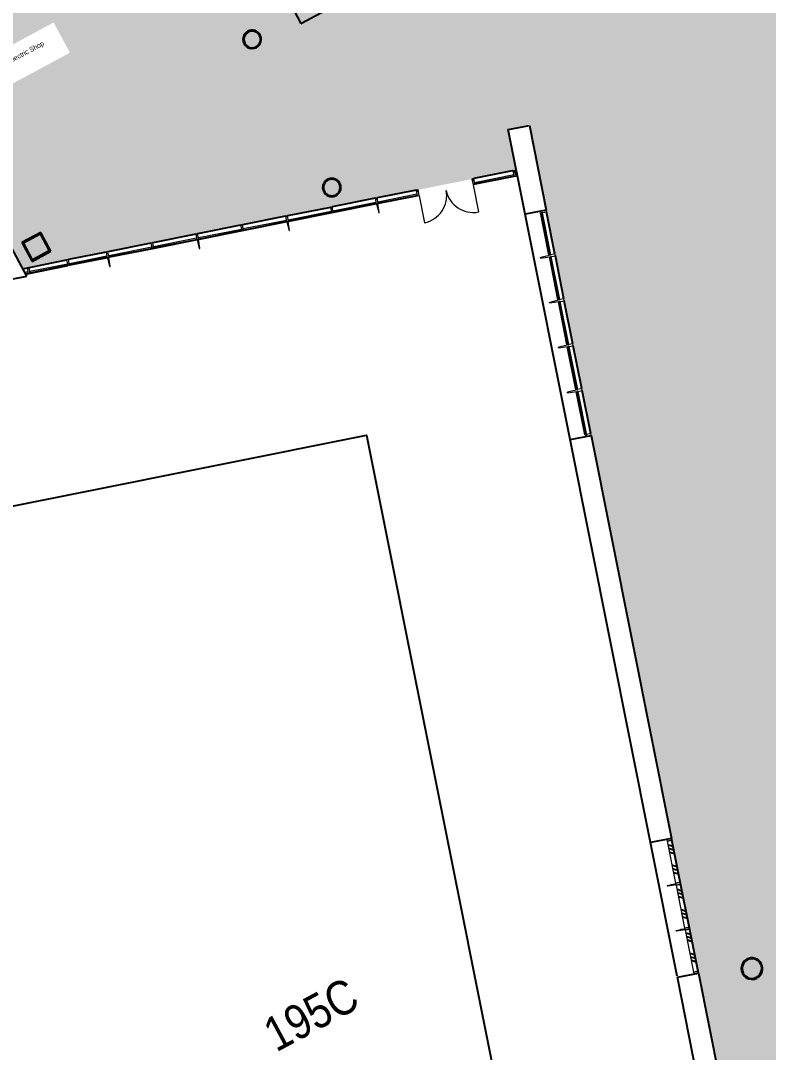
# Model space of a CAD drawing. Header units: inches. Extents: x 69213682 to 69221478, y 27658977 to 27667505.
# Drawn here: x 69217372 to 69218353, y 27663053 to 27664406 of the extents above; entities that cross this region are included whole.
import ezdxf
from ezdxf.enums import TextEntityAlignment as Align

# ---------------------------------------------------------------- set-up
doc = ezdxf.new("R2010")
doc.units = ezdxf.units.IN
doc.header["$LTSCALE"] = 100
doc.header["$MEASUREMENT"] = 0
for name, color, linetype in [('A-DOOR', 2, 'CONTINUOUS'), ('A-FLOR', 3, 'CONTINUOUS'), ('A-GLAZ', 1, 'CONTINUOUS'), ('A-IDEN-VNUM', 4, 'CONTINUOUS'), ('A-SITE', 3, 'CONTINUOUS'), ('A-WALL', 5, 'CONTINUOUS'), ('Rooms-Category-Color', 7, 'CONTINUOUS'), ('Rooms-College-Color', 7, 'CONTINUOUS'), ('Rooms-Department-Color', 7, 'CONTINUOUS'), ('Rooms-Division-Color', 7, 'CONTINUOUS'), ('Rooms-Information', 7, 'CONTINUOUS')]:
    doc.layers.add(name, color=color, linetype=linetype)
doc.styles.add('CP_ROOMVNUMBER', font='arial.ttf', dxfattribs={"width": 0.85, "height": 0.075})

# ---------------------------------------------------------------- blocks, each defined once
blk = doc.blocks.new('System Panel - SLO Glazed-672-BACKGROUND Level 1 Parent View')
at = {"layer": 'A-GLAZ', "lineweight": 15}
for p, q in [((29.375, 0.5), (-29.375, 0.5)), ((-29.375, 0.5), (-29.375, -0.5)), ((29.375, -0.5), (29.375, 0.5)), ((-29.375, -0.5), (29.375, -0.5))]:
    blk.add_line(p, q, dxfattribs=at)
blk = doc.blocks.new('System Panel - SLO Glazed-669-BACKGROUND Level 1 Parent View')
at = {"layer": 'A-GLAZ', "lineweight": 15}
for p, q in [((28.75, 0.5), (-28.75, 0.5)), ((-28.75, 0.5), (-28.75, -0.5)), ((28.75, -0.5), (28.75, 0.5)), ((-28.75, -0.5), (28.75, -0.5))]:
    blk.add_line(p, q, dxfattribs=at)
blk = doc.blocks.new('System Panel - SLO Glazed-667-BACKGROUND Level 1 Parent View')
at = {"layer": 'A-GLAZ', "lineweight": 15}
for p, q in [((28.75, 0.5), (-28.75, 0.5)), ((-28.75, 0.5), (-28.75, -0.5)), ((28.75, -0.5), (28.75, 0.5)), ((-28.75, -0.5), (28.75, -0.5))]:
    blk.add_line(p, q, dxfattribs=at)
blk = doc.blocks.new('System Panel - SLO Glazed-666-BACKGROUND Level 1 Parent View')
at = {"layer": 'A-GLAZ', "lineweight": 15}
for p, q in [((28.75, 0.5), (-28.75, 0.5)), ((-28.75, 0.5), (-28.75, -0.5)), ((28.75, -0.5), (28.75, 0.5)), ((-28.75, -0.5), (28.75, -0.5))]:
    blk.add_line(p, q, dxfattribs=at)
blk = doc.blocks.new('System Panel - SLO Glazed-662-BACKGROUND Level 1 Parent View')
at = {"layer": 'A-GLAZ', "lineweight": 15}
for p, q in [((28.125, 0.5), (-28.125, 0.5)), ((-28.125, 0.5), (-28.125, -0.5)), ((28.125, -0.5), (28.125, 0.5)), ((-28.125, -0.5), (28.125, -0.5))]:
    blk.add_line(p, q, dxfattribs=at)
blk = doc.blocks.new('SLO Glazed with Horiz _ Vert Sunshade - Sunshade-432-BACKGROUND Level 1 Parent View')
at = {"layer": 'A-GLAZ', "lineweight": 15}
for p, q in [((25.1, 0.5), (-25.1, 0.5)), ((-25.1, 0.5), (-25.1, -0.5)), ((25.1, -0.5), (25.1, 0.5)), ((-25.1, -0.5), (25.1, -0.5)), ((-25.1, -0.5), (25.1, -0.5)), ((27.2, -1.5), (25.5, -1.5)), ((25.5, -1.5), (26, -13.2)), ((26.7, -13.2), (27.2, -1.5))]:
    blk.add_line(p, q, dxfattribs=at)
blk.add_arc((26.4, -13.1), 0.375, 184.9256, 355.0744, dxfattribs=at)
blk = doc.blocks.new('SLO Glazed with Horiz Sunshade - Sunshade-431-BACKGROUND Level 1 Parent View')
at = {"layer": 'A-GLAZ', "lineweight": 15}
for p, q in [((28.75, 0.5), (-28.75, 0.5)), ((-28.75, 0.5), (-28.75, -0.5)), ((28.75, -0.5), (28.75, 0.5)), ((-28.75, -0.5), (28.75, -0.5)), ((-28.75, -0.5), (28.75, -0.5))]:
    blk.add_line(p, q, dxfattribs=at)
blk = doc.blocks.new('SLO Glazed with Horiz _ Vert Sunshade - Sunshade-430-BACKGROUND Level 1 Parent View')
at = {"layer": 'A-GLAZ', "lineweight": 15}
for p, q in [((28.8, 0.5), (-28.8, 0.5)), ((-28.8, 0.5), (-28.8, -0.5)), ((28.8, -0.5), (28.8, 0.5)), ((-28.8, -0.5), (28.8, -0.5)), ((-28.8, -0.5), (28.8, -0.5)), ((30.9, -1.5), (29.1, -1.5)), ((29.1, -1.5), (29.6, -13.2)), ((30.4, -13.2), (30.9, -1.5))]:
    blk.add_line(p, q, dxfattribs=at)
blk.add_arc((30, -13.1), 0.375, 184.9256, 355.0744, dxfattribs=at)
blk = doc.blocks.new('SLO Glazed with Horiz Sunshade - Sunshade-429-BACKGROUND Level 1 Parent View')
at = {"layer": 'A-GLAZ', "lineweight": 15}
for p, q in [((28.75, 0.5), (-28.75, 0.5)), ((-28.75, 0.5), (-28.75, -0.5)), ((28.75, -0.5), (28.75, 0.5)), ((-28.75, -0.5), (28.75, -0.5)), ((-28.75, -0.5), (28.75, -0.5))]:
    blk.add_line(p, q, dxfattribs=at)
blk = doc.blocks.new('SLO Glazed with Horiz _ Vert Sunshade - Sunshade-428-BACKGROUND Level 1 Parent View')
at = {"layer": 'A-GLAZ', "lineweight": 15}
for p, q in [((28.8, 0.5), (-28.8, 0.5)), ((-28.8, 0.5), (-28.8, -0.5)), ((28.8, -0.5), (28.8, 0.5)), ((-28.8, -0.5), (28.8, -0.5)), ((-28.8, -0.5), (28.8, -0.5)), ((30.9, -1.5), (29.1, -1.5)), ((29.1, -1.5), (29.6, -13.2)), ((30.4, -13.2), (30.9, -1.5))]:
    blk.add_line(p, q, dxfattribs=at)
blk.add_arc((30, -13.1), 0.375, 184.9256, 355.0744, dxfattribs=at)
blk = doc.blocks.new('SLO Glazed with Horiz Sunshade - Sunshade-427-BACKGROUND Level 1 Parent View')
at = {"layer": 'A-GLAZ', "lineweight": 15}
for p, q in [((28.75, 0.5), (-28.75, 0.5)), ((-28.75, 0.5), (-28.75, -0.5)), ((28.75, -0.5), (28.75, 0.5)), ((-28.75, -0.5), (28.75, -0.5)), ((-28.75, -0.5), (28.75, -0.5))]:
    blk.add_line(p, q, dxfattribs=at)
blk = doc.blocks.new('SLO Glazed with Horiz _ Vert Sunshade - Sunshade-426-BACKGROUND Level 1 Parent View')
at = {"layer": 'A-GLAZ', "lineweight": 15}
for p, q in [((28.7, 0.5), (-28.8, 0.5)), ((-28.8, 0.5), (-28.8, -0.5)), ((28.7, -0.5), (28.7, 0.5)), ((-28.8, -0.5), (28.7, -0.5)), ((-28.8, -0.5), (28.7, -0.5)), ((30.9, -1.5), (29.1, -1.5)), ((29.1, -1.5), (29.6, -13.2)), ((30.4, -13.2), (30.9, -1.5))]:
    blk.add_line(p, q, dxfattribs=at)
blk.add_arc((30, -13.1), 0.375, 184.9256, 355.0744, dxfattribs=at)
blk = doc.blocks.new('SLO Glazed with Horiz Sunshade - Sunshade-425-BACKGROUND Level 1 Parent View')
at = {"layer": 'A-GLAZ', "lineweight": 15}
for p, q in [((26.125, 0.5), (-26.125, 0.5)), ((-26.125, 0.5), (-26.125, -0.5)), ((26.125, -0.5), (26.125, 0.5)), ((-26.125, -0.5), (26.125, -0.5)), ((-26.125, -0.5), (26.125, -0.5))]:
    blk.add_line(p, q, dxfattribs=at)
blk = doc.blocks.new('Curtain Wall Dbl Glass - Curtain Wall Dbl Glass 2-413-BACKGROUND Level 1 Parent View')
at = {"layer": 'A-DOOR', "lineweight": 20}
for p, q in [((-36, -2), (-36, -38)), ((36, -2), (36, -38))]:
    blk.add_line(p, q, dxfattribs=at)
at = {"layer": 'A-DOOR', "lineweight": 5}
for centre, start, end in [((-36, -2), 270, 0), ((36, -2), 180, 270)]:
    blk.add_arc(centre, 36, start, end, dxfattribs=at)
blk = doc.blocks.new('System Panel - SLO Glazed-410-BACKGROUND Level 1 Parent View')
at = {"layer": 'A-GLAZ', "lineweight": 15}
for p, q in [((26.25, 0.5), (-26.25, 0.5)), ((-26.25, 0.5), (-26.25, -0.5)), ((26.25, -0.5), (26.25, 0.5)), ((-26.25, -0.5), (26.25, -0.5))]:
    blk.add_line(p, q, dxfattribs=at)

msp = doc.modelspace()

# ---------------------------------------------------------------- hatches: boundary and pattern name
at = {"layer": 'A-GLAZ', "extrusion": (0, 0, -1)}
h = msp.add_hatch(dxfattribs=at)
h.set_pattern_fill('FP1_121', color=256, angle=-191.2896, style=0, pattern_type=2)
h.set_pattern_definition([(16.71, (-69218001.091, 27664217.43), (-6.9, 22.986), []), (16.71, (-69217998.248, 27664222.713), (16.086, 29.887), []), (16.71, (-69218003.935, 27664212.146), (16.086, 29.887), [])])
h.paths.add_polyline_path([(-69218019.2, 27664201.4), (-69218021.7, 27664201.9), (-69218020.2, 27664209.3), (-69218017.7, 27664208.8)], flags=0)
h = msp.add_hatch(dxfattribs=at)
h.set_pattern_fill('FP1_130', color=256, angle=-191.2896, style=0, pattern_type=2)
h.set_pattern_definition([(16.71, (-69217946.504, 27664206.532), (-6.9, 22.986), []), (16.71, (-69217943.66, 27664211.816), (16.086, 29.887), []), (16.71, (-69217949.348, 27664201.25), (16.086, 29.887), [])])
h.paths.add_polyline_path([(-69217965.3, 27664190.6), (-69217967.7, 27664191.1), (-69217966.2, 27664198.5), (-69217963.8, 27664198)], flags=0)
h = msp.add_hatch(dxfattribs=at)
h.set_pattern_fill('FP1_129', color=256, angle=-191.2896, style=0, pattern_type=2)
h.set_pattern_definition([(16.71, (-69217874.207, 27664192.1), (-6.9, 22.986), []), (16.71, (-69217871.364, 27664197.383), (16.086, 29.887), []), (16.71, (-69217877.05, 27664186.816), (16.086, 29.887), [])])
h.paths.add_polyline_path([(-69217892.2, 27664176.1), (-69217894.7, 27664176.5), (-69217893.2, 27664183.9), (-69217890.7, 27664183.4)], flags=0)
h = msp.add_hatch(dxfattribs=at)
h.set_pattern_fill('FP1_128', color=256, angle=-191.2896, style=0, pattern_type=2)
h.set_pattern_definition([(16.71, (-69217821.075, 27664181.493), (-6.9, 22.986), []), (16.71, (-69217818.232, 27664186.776), (16.086, 29.887), []), (16.71, (-69217823.92, 27664176.21), (16.086, 29.887), [])])
h.paths.add_polyline_path([(-69217838.5, 27664165.3), (-69217841, 27664165.8), (-69217839.5, 27664173.2), (-69217837, 27664172.7)], flags=0)
h = msp.add_hatch(dxfattribs=at)
h.set_pattern_fill('FP1_127', color=256, angle=-191.2896, style=0, pattern_type=2)
h.set_pattern_definition([(16.71, (-69217762.85, 27664169.87), (-6.9, 22.986), []), (16.71, (-69217760.006, 27664175.153), (16.086, 29.887), []), (16.71, (-69217765.694, 27664164.586), (16.086, 29.887), [])])
h.paths.add_polyline_path([(-69217779.7, 27664153.6), (-69217782.1, 27664154.1), (-69217780.7, 27664161.4), (-69217778.2, 27664160.9)], flags=0)
h = msp.add_hatch(dxfattribs=at)
h.set_pattern_fill('FP1_126', color=256, angle=-191.2896, style=0, pattern_type=2)
h.set_pattern_definition([(16.71, (-69217704.623, 27664158.245), (-6.9, 22.986), []), (16.71, (-69217701.78, 27664163.53), (16.086, 29.887), []), (16.71, (-69217707.467, 27664152.962), (16.086, 29.887), [])])
h.paths.add_polyline_path([(-69217720.8, 27664141.8), (-69217723.3, 27664142.3), (-69217721.8, 27664149.7), (-69217719.4, 27664149.2)], flags=0)
h = msp.add_hatch(dxfattribs=at)
h.set_pattern_fill('FP1_124', color=256, angle=-191.2896, style=0, pattern_type=2)
h.set_pattern_definition([(16.71, (-69217588.17, 27664134.998), (-6.9, 22.986), []), (16.71, (-69217585.328, 27664140.281), (16.086, 29.887), []), (16.71, (-69217591.015, 27664129.714), (16.086, 29.887), [])])
h.paths.add_polyline_path([(-69217603.2, 27664118.4), (-69217605.6, 27664118.8), (-69217604.1, 27664126.2), (-69217601.7, 27664125.7)], flags=0)
h = msp.add_hatch(dxfattribs=at)
h.set_pattern_fill('FP1_125', color=256, angle=-191.2896, style=0, pattern_type=2)
h.set_pattern_definition([(16.71, (-69217646.397, 27664146.621), (-6.9, 22.986), []), (16.71, (-69217643.554, 27664151.905), (16.086, 29.887), []), (16.71, (-69217649.241, 27664141.338), (16.086, 29.887), [])])
h.paths.add_polyline_path([(-69217662, 27664130.1), (-69217664.5, 27664130.6), (-69217663, 27664137.9), (-69217660.5, 27664137.5)], flags=0)
h = msp.add_hatch(dxfattribs=at)
h.set_pattern_fill('FP1_123', color=256, angle=-191.2896, style=0, pattern_type=2)
h.set_pattern_definition([(16.71, (-69217529.945, 27664123.374), (-6.9, 22.986), []), (16.71, (-69217527.101, 27664128.658), (16.086, 29.887), []), (16.71, (-69217532.79, 27664118.09), (16.086, 29.887), [])])
h.paths.add_polyline_path([(-69217544.3, 27664106.6), (-69217546.8, 27664107.1), (-69217545.3, 27664114.5), (-69217542.9, 27664114)], flags=0)
at = {"layer": 'A-GLAZ'}
h = msp.add_hatch(dxfattribs=at)
h.set_pattern_fill('FP1_214', color=256, angle=191.2896, style=0, pattern_type=2)
h.set_pattern_definition([(163.29, (69217419.356, 27664101.297), (-6.9, -22.986), []), (163.29, (69217416.512, 27664106.58), (-29.887, -16.086), []), (163.29, (69217422.2, 27664096.013), (-29.887, -16.086), [])])
h.paths.add_polyline_path([(69217433.8, 27664084.5), (69217436.2, 27664085), (69217434.8, 27664092.4), (69217432.3, 27664091.9)], flags=0)
h = msp.add_hatch(dxfattribs=at)
h.set_pattern_fill('FP1_214', color=256, angle=191.2896, style=0, pattern_type=2)
h.set_pattern_definition([(163.29, (69217367.667, 27664090.978), (-6.9, -22.986), []), (163.29, (69217364.824, 27664096.262), (-29.887, -16.086), []), (163.29, (69217370.512, 27664085.695), (-29.887, -16.086), [])])
h.paths.add_polyline_path([(69217382.1, 27664074.2), (69217384.6, 27664074.7), (69217383.1, 27664082.1), (69217380.6, 27664081.6)], flags=0)
h = msp.add_hatch(dxfattribs=at)
h.set_pattern_fill('FP1_69', color=256, angle=118.2896, style=0, pattern_type=2)
h.set_pattern_definition([(163.29, (69218210.53, 27663299.168), (-6.901, -22.986), []), (163.29, (69218207.687, 27663304.451), (-29.887, -16.086), []), (163.29, (69218213.374, 27663293.884), (-29.887, -16.086), [])])
h.paths.add_polyline_path([(69218237.2, 27663276.3), (69218226.2, 27663331.4), (69218220.5, 27663330.3), (69218231.5, 27663275.1)], flags=0)
at = {"layer": 'A-GLAZ', "extrusion": (0, 0, -1)}
h = msp.add_hatch(dxfattribs=at)
h.set_pattern_fill('FP1_73', color=256, angle=-281.2896, style=0, pattern_type=2)
h.set_pattern_definition([(16.71, (-69218210.772, 27663297.954), (-6.901, 22.986), []), (16.71, (-69218207.928, 27663303.238), (16.086, 29.887), []), (16.71, (-69218213.616, 27663292.672), (16.086, 29.887), [])])
edge = h.paths.add_edge_path(flags=0)
edge.add_line((-69218237.7, 27663273.8), (-69218237.2, 27663276.3))
edge.add_line((-69218237.2, 27663276.3), (-69218231.5, 27663275.1))
edge.add_line((-69218231.5, 27663275.1), (-69218231.6, 27663274.8))
edge.add_line((-69218231.6, 27663274.8), (-69218220.3, 27663272))
edge.add_arc((-69218220.4, 27663271.6), 0.375, -98.6173, 76.2492, ccw=False)
edge.add_line((-69218220.4, 27663271.3), (-69218232, 27663273))
edge.add_line((-69218232, 27663273), (-69218232, 27663272.7))
edge.add_line((-69218232, 27663272.7), (-69218237.7, 27663273.8))
at = {"layer": 'A-GLAZ'}
h = msp.add_hatch(dxfattribs=at)
h.set_pattern_fill('FP1_68', color=256, angle=118.2896, style=0, pattern_type=2)
h.set_pattern_definition([(163.29, (69218222.154, 27663240.941), (-6.901, -22.986), []), (163.29, (69218219.31, 27663246.225), (-29.887, -16.086), []), (163.29, (69218224.997, 27663235.658), (-29.887, -16.086), [])])
h.paths.add_polyline_path([(69218248.9, 27663217.4), (69218237.7, 27663273.8), (69218232, 27663272.7), (69218243.3, 27663216.3)], flags=0)
at = {"layer": 'A-GLAZ', "extrusion": (0, 0, -1)}
h = msp.add_hatch(dxfattribs=at)
h.set_pattern_fill('FP1_72', color=256, angle=-281.2896, style=0, pattern_type=2)
h.set_pattern_definition([(16.71, (-69218222.396, 27663239.728), (-6.901, 22.986), []), (16.71, (-69218219.552, 27663245.012), (16.086, 29.887), []), (16.71, (-69218225.24, 27663234.446), (16.086, 29.887), [])])
edge = h.paths.add_edge_path(flags=0)
edge.add_line((-69218249.4, 27663215), (-69218248.9, 27663217.4))
edge.add_line((-69218248.9, 27663217.4), (-69218243.3, 27663216.3))
edge.add_line((-69218243.3, 27663216.3), (-69218243.4, 27663215.9))
edge.add_line((-69218243.4, 27663215.9), (-69218232, 27663213.2))
edge.add_arc((-69218232.1, 27663212.8), 0.375, -98.6173, 76.2492, ccw=False)
edge.add_line((-69218232.2, 27663212.4), (-69218243.7, 27663214.2))
edge.add_line((-69218243.7, 27663214.2), (-69218243.8, 27663213.9))
edge.add_line((-69218243.8, 27663213.9), (-69218249.4, 27663215))
at = {"layer": 'A-GLAZ'}
h = msp.add_hatch(dxfattribs=at)
h.set_pattern_fill('FP1_67', color=256, angle=118.2896, style=0, pattern_type=2)
h.set_pattern_definition([(163.29, (69218233.535, 27663183.929), (-6.901, -22.986), []), (163.29, (69218230.692, 27663189.212), (-29.887, -16.086), []), (163.29, (69218236.379, 27663178.645), (-29.887, -16.086), [])])
h.paths.add_polyline_path([(69218260.4, 27663159.8), (69218249.4, 27663215), (69218243.8, 27663213.9), (69218254.8, 27663158.7)], flags=0)
at = {"layer": 'Rooms-Category-Color', "true_color": 0xadadad}
msp.add_hatch(color=253, dxfattribs=at).paths.add_polyline_path([(69216876, 27665841.4), (69217500.2, 27664681.7), (69217514.7, 27664689.5), (69217618.2, 27664497.2), (69217623.9, 27664486.6), (69217824.5, 27664594.5), (69217873.6, 27664503.4), (69217871.8, 27664502.4), (69217885.1, 27664477.8), (69217950, 27664512.7), (69218001.4, 27664417.2), (69218039.2, 27664268.2), (69218011.6, 27664262.7), (69218022.2, 27664209.6), (69217374.9, 27664080.4), (69217291.5, 27664235.4), (69217290.2, 27664242.1), (69217269.9, 27664238), (69217266.8, 27664253.7), (69217229.5, 27664246.3), (69217227.1, 27664258), (69217220, 27664256.6), (69217213, 27664291.9), (69217215.7, 27664292.5), (69217216.1, 27664291.5), (69217225.1, 27664296.4), (69217257, 27664302.7), (69216963, 27664848.9), (69216903.5, 27664959.6), (69216667.3, 27664912.4), (69216543.8, 27665141.9), (69216662.7, 27665205.9), (69216586.2, 27665348.1), (69216471.9, 27665286.6), (69216446.8, 27665333.3), (69216463.3, 27665342.2), (69216445.3, 27665375.7), (69216428.7, 27665366.7), (69216330.1, 27665549.9), (69216400.4, 27665587.7), (69216885, 27665846.3)])
at = {"layer": 'Rooms-Category-Color', "true_color": 0xffe090}
msp.add_hatch(color=41, dxfattribs=at).paths.add_polyline_path([(69218202, 27664775.5), (69218197.1, 27664772.9), (69218192.9, 27664780.9), (69218162.1, 27664764.3), (69218156.6, 27664774.4), (69218093.2, 27664740.3), (69218098.6, 27664730.1), (69218065.2, 27664712.1), (69218090.2, 27664665.6), (69218082.8, 27664661.6), (69218099.8, 27664629.9), (69218107.3, 27664633.9), (69218122.6, 27664605.6), (69218106.7, 27664597.1), (69218145.1, 27664525.7), (69218161, 27664534.3), (69218174, 27664510.1), (69218001.4, 27664417.2), (69218039.2, 27664268.2), (69218200.1, 27663461.8), (69218625.3, 27663690.6), (69218644.7, 27663654.5), (69218764.4, 27663718.9), (69218214.2, 27664741.2), (69218219, 27664743.8)])
at = {"layer": 'Rooms-Category-Color', "true_color": 0xfbafa2}
msp.add_hatch(color=21, dxfattribs=at).paths.add_polyline_path([(69218200.1, 27663461.8), (69218378.4, 27662568.7), (69218462.4, 27662412.8), (69218717.7, 27662550.2), (69218738.1, 27662512.3), (69218893.1, 27662595.8), (69218872.7, 27662633.6), (69219023.3, 27662714.7), (69219033, 27662696.6), (69219099.1, 27662732.2), (69219089.9, 27662749.1), (69219122.5, 27662766.7), (69218625.3, 27663690.6)])
at = {"layer": 'Rooms-College-Color', "true_color": 0xadadad}
for points in [[(69216876, 27665841.4), (69217500.2, 27664681.7), (69217514.7, 27664689.5), (69217618.2, 27664497.2), (69217623.9, 27664486.6), (69217824.5, 27664594.5), (69217873.6, 27664503.4), (69217871.8, 27664502.4), (69217885.1, 27664477.8), (69217950, 27664512.7), (69218001.4, 27664417.2), (69218039.2, 27664268.2), (69218011.6, 27664262.7), (69218022.2, 27664209.6), (69217374.9, 27664080.4), (69217291.5, 27664235.4), (69217290.2, 27664242.1), (69217269.9, 27664238), (69217266.8, 27664253.7), (69217229.5, 27664246.3), (69217227.1, 27664258), (69217220, 27664256.6), (69217213, 27664291.9), (69217215.7, 27664292.5), (69217216.1, 27664291.5), (69217225.1, 27664296.4), (69217257, 27664302.7), (69216963, 27664848.9), (69216903.5, 27664959.6), (69216667.3, 27664912.4), (69216543.8, 27665141.9), (69216662.7, 27665205.9), (69216586.2, 27665348.1), (69216471.9, 27665286.6), (69216446.8, 27665333.3), (69216463.3, 27665342.2), (69216445.3, 27665375.7), (69216428.7, 27665366.7), (69216330.1, 27665549.9), (69216400.4, 27665587.7), (69216885, 27665846.3)], [(69218202, 27664775.5), (69218197.1, 27664772.9), (69218192.9, 27664780.9), (69218162.1, 27664764.3), (69218156.6, 27664774.4), (69218093.2, 27664740.3), (69218098.6, 27664730.1), (69218065.2, 27664712.1), (69218090.2, 27664665.6), (69218082.8, 27664661.6), (69218099.8, 27664629.9), (69218107.3, 27664633.9), (69218122.6, 27664605.6), (69218106.7, 27664597.1), (69218145.1, 27664525.7), (69218161, 27664534.3), (69218174, 27664510.1), (69218001.4, 27664417.2), (69218039.2, 27664268.2), (69218200.1, 27663461.8), (69218625.3, 27663690.6), (69218644.7, 27663654.5), (69218764.4, 27663718.9), (69218214.2, 27664741.2), (69218219, 27664743.8)]]:
    msp.add_hatch(color=253, dxfattribs=at).paths.add_polyline_path(points)
at = {"layer": 'Rooms-College-Color', "true_color": 0xffe090}
msp.add_hatch(color=41, dxfattribs=at).paths.add_polyline_path([(69218200.1, 27663461.8), (69218378.4, 27662568.7), (69218462.4, 27662412.8), (69218717.7, 27662550.2), (69218738.1, 27662512.3), (69218893.1, 27662595.8), (69218872.7, 27662633.6), (69219023.3, 27662714.7), (69219033, 27662696.6), (69219099.1, 27662732.2), (69219089.9, 27662749.1), (69219122.5, 27662766.7), (69218625.3, 27663690.6)])
at = {"layer": 'Rooms-Department-Color', "true_color": 0xacacac}
msp.add_hatch(color=253, dxfattribs=at).paths.add_polyline_path([(69216876, 27665841.4), (69217500.2, 27664681.7), (69217514.7, 27664689.5), (69217618.2, 27664497.2), (69217623.9, 27664486.6), (69217824.5, 27664594.5), (69217873.6, 27664503.4), (69217871.8, 27664502.4), (69217885.1, 27664477.8), (69217950, 27664512.7), (69218001.4, 27664417.2), (69218039.2, 27664268.2), (69218011.6, 27664262.7), (69218022.2, 27664209.6), (69217374.9, 27664080.4), (69217291.5, 27664235.4), (69217290.2, 27664242.1), (69217269.9, 27664238), (69217266.8, 27664253.7), (69217229.5, 27664246.3), (69217227.1, 27664258), (69217220, 27664256.6), (69217213, 27664291.9), (69217215.7, 27664292.5), (69217216.1, 27664291.5), (69217225.1, 27664296.4), (69217257, 27664302.7), (69216963, 27664848.9), (69216903.5, 27664959.6), (69216667.3, 27664912.4), (69216543.8, 27665141.9), (69216662.7, 27665205.9), (69216586.2, 27665348.1), (69216471.9, 27665286.6), (69216446.8, 27665333.3), (69216463.3, 27665342.2), (69216445.3, 27665375.7), (69216428.7, 27665366.7), (69216330.1, 27665549.9), (69216400.4, 27665587.7), (69216885, 27665846.3)])
at = {"layer": 'Rooms-Department-Color', "true_color": 0x604aed}
msp.add_hatch(color=173, dxfattribs=at).paths.add_polyline_path([(69218202, 27664775.5), (69218197.1, 27664772.9), (69218192.9, 27664780.9), (69218162.1, 27664764.3), (69218156.6, 27664774.4), (69218093.2, 27664740.3), (69218098.6, 27664730.1), (69218065.2, 27664712.1), (69218090.2, 27664665.6), (69218082.8, 27664661.6), (69218099.8, 27664629.9), (69218107.3, 27664633.9), (69218122.6, 27664605.6), (69218106.7, 27664597.1), (69218145.1, 27664525.7), (69218161, 27664534.3), (69218174, 27664510.1), (69218001.4, 27664417.2), (69218039.2, 27664268.2), (69218200.1, 27663461.8), (69218625.3, 27663690.6), (69218644.7, 27663654.5), (69218764.4, 27663718.9), (69218214.2, 27664741.2), (69218219, 27664743.8)])
at = {"layer": 'Rooms-Department-Color', "true_color": 0xffe090}
msp.add_hatch(color=41, dxfattribs=at).paths.add_polyline_path([(69218200.1, 27663461.8), (69218378.4, 27662568.7), (69218462.4, 27662412.8), (69218717.7, 27662550.2), (69218738.1, 27662512.3), (69218893.1, 27662595.8), (69218872.7, 27662633.6), (69219023.3, 27662714.7), (69219033, 27662696.6), (69219099.1, 27662732.2), (69219089.9, 27662749.1), (69219122.5, 27662766.7), (69218625.3, 27663690.6)])
at = {"layer": 'Rooms-Division-Color', "true_color": 0xadadad}
msp.add_hatch(color=253, dxfattribs=at).paths.add_polyline_path([(69216876, 27665841.4), (69217500.2, 27664681.7), (69217514.7, 27664689.5), (69217618.2, 27664497.2), (69217623.9, 27664486.6), (69217824.5, 27664594.5), (69217873.6, 27664503.4), (69217871.8, 27664502.4), (69217885.1, 27664477.8), (69217950, 27664512.7), (69218001.4, 27664417.2), (69218039.2, 27664268.2), (69218011.6, 27664262.7), (69218022.2, 27664209.6), (69217374.9, 27664080.4), (69217291.5, 27664235.4), (69217290.2, 27664242.1), (69217269.9, 27664238), (69217266.8, 27664253.7), (69217229.5, 27664246.3), (69217227.1, 27664258), (69217220, 27664256.6), (69217213, 27664291.9), (69217215.7, 27664292.5), (69217216.1, 27664291.5), (69217225.1, 27664296.4), (69217257, 27664302.7), (69216963, 27664848.9), (69216903.5, 27664959.6), (69216667.3, 27664912.4), (69216543.8, 27665141.9), (69216662.7, 27665205.9), (69216586.2, 27665348.1), (69216471.9, 27665286.6), (69216446.8, 27665333.3), (69216463.3, 27665342.2), (69216445.3, 27665375.7), (69216428.7, 27665366.7), (69216330.1, 27665549.9), (69216400.4, 27665587.7), (69216885, 27665846.3)])
at = {"layer": 'Rooms-Division-Color', "true_color": 0x604aed}
msp.add_hatch(color=173, dxfattribs=at).paths.add_polyline_path([(69218202, 27664775.5), (69218197.1, 27664772.9), (69218192.9, 27664780.9), (69218162.1, 27664764.3), (69218156.6, 27664774.4), (69218093.2, 27664740.3), (69218098.6, 27664730.1), (69218065.2, 27664712.1), (69218090.2, 27664665.6), (69218082.8, 27664661.6), (69218099.8, 27664629.9), (69218107.3, 27664633.9), (69218122.6, 27664605.6), (69218106.7, 27664597.1), (69218145.1, 27664525.7), (69218161, 27664534.3), (69218174, 27664510.1), (69218001.4, 27664417.2), (69218039.2, 27664268.2), (69218200.1, 27663461.8), (69218625.3, 27663690.6), (69218644.7, 27663654.5), (69218764.4, 27663718.9), (69218214.2, 27664741.2), (69218219, 27664743.8)])
at = {"layer": 'Rooms-Division-Color', "true_color": 0xffe090}
msp.add_hatch(color=41, dxfattribs=at).paths.add_polyline_path([(69218200.1, 27663461.8), (69218378.4, 27662568.7), (69218462.4, 27662412.8), (69218717.7, 27662550.2), (69218738.1, 27662512.3), (69218893.1, 27662595.8), (69218872.7, 27662633.6), (69219023.3, 27662714.7), (69219033, 27662696.6), (69219099.1, 27662732.2), (69219089.9, 27662749.1), (69219122.5, 27662766.7), (69218625.3, 27663690.6)])

# ---------------------------------------------------------------- linework, layer by layer
at = {"layer": 'A-FLOR'}
for p, q in [((69217739.6, 27664401.8), (69217884.1, 27664479.5)), ((69217726.7, 27664425.9), (69217739.6, 27664401.8)), ((69217398.4, 27664128.1), (69217373.7, 27664114.8)), ((69217375.8, 27664114.2), (69217397.8, 27664126)), ((69217397.8, 27664126), (69217409.6, 27664104)), ((69217411.7, 27664103.4), (69217398.4, 27664128.1)), ((69217373.7, 27664114.8), (69217387, 27664090.1)), ((69217387.6, 27664092.2), (69217375.8, 27664114.2)), ((69217387, 27664090.1), (69217411.7, 27664103.4)), ((69217409.6, 27664104), (69217387.6, 27664092.2))]:
    msp.add_line(p, q, dxfattribs=at)
for centre, radius, start, end in [((69217675.6, 27664381), 12, 118.2896, 298.2896), ((69217675.6, 27664381), 10.9, 118.2896, 298.2896), ((69217675.6, 27664381), 12, 298.2896, 118.2896), ((69217675.6, 27664381), 10.9, 298.2896, 118.2896), ((69217780.1, 27664186.9), 12, 101.2896, 281.2896), ((69217780.1, 27664186.9), 10.9, 101.2896, 281.2896), ((69217780.1, 27664186.9), 12, 281.2896, 101.2896), ((69217780.1, 27664186.9), 10.9, 281.2896, 101.2896), ((69218331.1, 27663163.2), 14, 118.2896, 298.2896), ((69218331.1, 27663163.2), 12.9, 118.2896, 298.2896), ((69218331.1, 27663163.2), 14, 298.2896, 118.2896), ((69218331.1, 27663163.2), 12.9, 298.2896, 118.2896)]:
    msp.add_arc(centre, radius, start, end, dxfattribs=at)
at = {"layer": 'A-GLAZ'}
for p, q in [((69218016.8, 27664208.6), (69217966.2, 27664198.5)), ((69218017.7, 27664208.8), (69218016.8, 27664208.6)), ((69218018.2, 27664201.2), (69217967.7, 27664191.1)), ((69218019.2, 27664201.4), (69218018.2, 27664201.2)), ((69217890.7, 27664183.4), (69217839.5, 27664173.2)), ((69217837, 27664172.7), (69217780.7, 27664161.4)), ((69217892.2, 27664176.1), (69217841, 27664165.8)), ((69217778.2, 27664160.9), (69217721.8, 27664149.7)), ((69217779.7, 27664153.6), (69217723.3, 27664142.3)), ((69217838.5, 27664165.3), (69217782.1, 27664154.1)), ((69218065.4, 27664098.3), (69218054.4, 27664153.5)), ((69218072.8, 27664099.8), (69218061.8, 27664154.9)), ((69217719.4, 27664149.2), (69217663, 27664137.9)), ((69217720.8, 27664141.8), (69217664.5, 27664130.6)), ((69218092.7, 27663856.5), (69218033.7, 27664151.9)), ((69217601.7, 27664125.7), (69217545.3, 27664114.5)), ((69217660.5, 27664137.5), (69217604.1, 27664126.2)), ((69217662, 27664130.1), (69217605.6, 27664118.8)), ((69217542.9, 27664114), (69217486.5, 27664102.7)), ((69217603.2, 27664118.4), (69217546.8, 27664107.1)), ((69217484, 27664102.2), (69217434.8, 27664092.4)), ((69217544.3, 27664106.6), (69217487.9, 27664095.4)), ((69217374.9, 27664080.4), (69217432.3, 27664091.9)), ((69217378.6, 27664073.5), (69217433.8, 27664084.5)), ((69217485.5, 27664094.9), (69217436.2, 27664085)), ((69218077.2, 27664039.5), (69218065.9, 27664095.9)), ((69218084.5, 27664040.9), (69218073.3, 27664097.3)), ((69218088.9, 27663980.6), (69218077.7, 27664037)), ((69218096.3, 27663982.1), (69218085, 27664038.5)), ((69218100.7, 27663921.8), (69218089.4, 27663978.2)), ((69218108, 27663923.3), (69218096.8, 27663979.6)), ((69218112.4, 27663862.9), (69218101.1, 27663919.3)), ((69218119.8, 27663864.4), (69218108.5, 27663920.8)), ((69218233.1, 27663153.2), (69218198.1, 27663328.4)), ((69218260.9, 27663157.4), (69218225.7, 27663333.9))]:
    msp.add_line(p, q, dxfattribs=at)
at = {"layer": 'A-GLAZ', "lineweight": 20, "extrusion": (0, 0, -1)}
for p, q in [((69218020.2, 27664209.3), (69218017.7, 27664208.8)), ((69218017.7, 27664208.8), (69218019.2, 27664201.4)), ((69218021.7, 27664201.9), (69218020.2, 27664209.3)), ((69217966.2, 27664198.5), (69217963.8, 27664198)), ((69217963.8, 27664198), (69217965.3, 27664190.6)), ((69217967.7, 27664191.1), (69217966.2, 27664198.5)), ((69218019.2, 27664201.4), (69218021.7, 27664201.9)), ((69217893.2, 27664183.9), (69217890.7, 27664183.4)), ((69217890.7, 27664183.4), (69217892.2, 27664176.1)), ((69217894.7, 27664176.5), (69217893.2, 27664183.9)), ((69217965.3, 27664190.6), (69217967.7, 27664191.1)), ((69217839.5, 27664173.2), (69217837, 27664172.7)), ((69217837, 27664172.7), (69217838.5, 27664165.3)), ((69217838.5, 27664165.3), (69217841, 27664165.8)), ((69217841, 27664165.8), (69217839.5, 27664173.2)), ((69217892.2, 27664176.1), (69217894.7, 27664176.5)), ((69217780.7, 27664161.4), (69217778.2, 27664160.9)), ((69217778.2, 27664160.9), (69217779.7, 27664153.6)), ((69217779.7, 27664153.6), (69217782.1, 27664154.1)), ((69217782.1, 27664154.1), (69217780.7, 27664161.4)), ((69218061.3, 27664157.4), (69218053.9, 27664155.9)), ((69218053.9, 27664155.9), (69218054.4, 27664153.5)), ((69218054.4, 27664153.5), (69218061.8, 27664154.9)), ((69218061.8, 27664154.9), (69218061.3, 27664157.4)), ((69217721.8, 27664149.7), (69217719.4, 27664149.2)), ((69217719.4, 27664149.2), (69217720.8, 27664141.8)), ((69217720.8, 27664141.8), (69217723.3, 27664142.3)), ((69217723.3, 27664142.3), (69217721.8, 27664149.7)), ((69217604.1, 27664126.2), (69217601.7, 27664125.7)), ((69217601.7, 27664125.7), (69217603.2, 27664118.4)), ((69217605.6, 27664118.8), (69217604.1, 27664126.2)), ((69217663, 27664137.9), (69217660.5, 27664137.5)), ((69217660.5, 27664137.5), (69217662, 27664130.1)), ((69217662, 27664130.1), (69217664.5, 27664130.6)), ((69217664.5, 27664130.6), (69217663, 27664137.9)), ((69217545.3, 27664114.5), (69217542.9, 27664114)), ((69217542.9, 27664114), (69217544.3, 27664106.6)), ((69217546.8, 27664107.1), (69217545.3, 27664114.5)), ((69217603.2, 27664118.4), (69217605.6, 27664118.8)), ((69217486.5, 27664102.7), (69217484, 27664102.2)), ((69217484, 27664102.2), (69217485.5, 27664094.9)), ((69217487.9, 27664095.4), (69217486.5, 27664102.7)), ((69217544.3, 27664106.6), (69217546.8, 27664107.1)), ((69218065.5, 27664097.9), (69218054.2, 27664095.2)), ((69218072.8, 27664099.8), (69218065.4, 27664098.3)), ((69218065.4, 27664098.3), (69218065.5, 27664097.9)), ((69218073.3, 27664097.3), (69218072.8, 27664099.8)), ((69217485.5, 27664094.9), (69217487.9, 27664095.4)), ((69218054.3, 27664094.4), (69218065.8, 27664096.2)), ((69218065.8, 27664096.2), (69218065.9, 27664095.9)), ((69218065.9, 27664095.9), (69218073.3, 27664097.3)), ((69218077.2, 27664039.1), (69218065.9, 27664036.3)), ((69218066.1, 27664035.6), (69218077.6, 27664037.3)), ((69218084.5, 27664040.9), (69218077.2, 27664039.5)), ((69218077.2, 27664039.5), (69218077.2, 27664039.1)), ((69218077.6, 27664037.3), (69218077.7, 27664037)), ((69218077.7, 27664037), (69218085, 27664038.5)), ((69218085, 27664038.5), (69218084.5, 27664040.9)), ((69218089, 27663980.3), (69218077.7, 27663977.5)), ((69218077.8, 27663976.8), (69218089.3, 27663978.5)), ((69218096.3, 27663982.1), (69218088.9, 27663980.6)), ((69218088.9, 27663980.6), (69218089, 27663980.3)), ((69218089.3, 27663978.5), (69218089.4, 27663978.2)), ((69218089.4, 27663978.2), (69218096.8, 27663979.6)), ((69218096.8, 27663979.6), (69218096.3, 27663982.1)), ((69218108, 27663923.3), (69218100.7, 27663921.8)), ((69218108.5, 27663920.8), (69218108, 27663923.3)), ((69218100.7, 27663921.4), (69218089.4, 27663918.7)), ((69218089.6, 27663917.9), (69218101.1, 27663919.7)), ((69218100.7, 27663921.8), (69218100.7, 27663921.4)), ((69218101.1, 27663919.3), (69218108.5, 27663920.8)), ((69218101.1, 27663919.7), (69218101.1, 27663919.3)), ((69218220, 27663332.8), (69218225.7, 27663333.9)), ((69218220.5, 27663330.3), (69218220, 27663332.8)), ((69218226.2, 27663331.4), (69218220.5, 27663330.3)), ((69218220.3, 27663272), (69218231.6, 27663274.8)), ((69218231.5, 27663275.1), (69218237.2, 27663276.3)), ((69218231.6, 27663274.8), (69218231.5, 27663275.1)), ((69218237.7, 27663273.8), (69218232, 27663272.7)), ((69218232, 27663273), (69218220.4, 27663271.3)), ((69218232, 27663272.7), (69218232, 27663273)), ((69218232, 27663213.2), (69218243.4, 27663215.9)), ((69218243.7, 27663214.2), (69218232.2, 27663212.4)), ((69218243.3, 27663216.3), (69218248.9, 27663217.4)), ((69218243.4, 27663215.9), (69218243.3, 27663216.3)), ((69218243.8, 27663213.9), (69218243.7, 27663214.2)), ((69218249.4, 27663215), (69218243.8, 27663213.9))]:
    msp.add_line(p, q, dxfattribs=at)
at = {"layer": 'A-GLAZ', "lineweight": 15}
for p, q in [((69217433.4, 27664086.5), (69217384.2, 27664076.7)), ((69217384.4, 27664075.7), (69217433.6, 27664085.5)), ((69217384.4, 27664075.7), (69217433.6, 27664085.5)), ((69217433.6, 27664085.5), (69217433.4, 27664086.5)), ((69217381.7, 27664076.2), (69217377.6, 27664075.4)), ((69217378.1, 27664074.4), (69217381.9, 27664075.2)), ((69217378.1, 27664074.4), (69217381.9, 27664075.2)), ((69217381.9, 27664075.2), (69217381.7, 27664076.2)), ((69217384.2, 27664076.7), (69217384.4, 27664075.7))]:
    msp.add_line(p, q, dxfattribs=at)
at = {"layer": 'A-GLAZ', "lineweight": 20}
for p, q in [((69217434.8, 27664092.4), (69217432.3, 27664091.9)), ((69217432.3, 27664091.9), (69217433.8, 27664084.5)), ((69217433.8, 27664084.5), (69217436.2, 27664085)), ((69217436.2, 27664085), (69217434.8, 27664092.4)), ((69217383.1, 27664082.1), (69217380.6, 27664081.6)), ((69217380.6, 27664081.6), (69217382.1, 27664074.2)), ((69217382.1, 27664074.2), (69217384.6, 27664074.7)), ((69217384.6, 27664074.7), (69217383.1, 27664082.1)), ((69218119.8, 27663864.4), (69218112.4, 27663862.9)), ((69218112.4, 27663862.9), (69218112.9, 27663860.5)), ((69218112.9, 27663860.5), (69218120.2, 27663862)), ((69218120.2, 27663862), (69218119.8, 27663864.4)), ((69218220.5, 27663330.3), (69218226.2, 27663331.4)), ((69218231.5, 27663275.1), (69218220.5, 27663330.3)), ((69218237.2, 27663276.3), (69218231.5, 27663275.1)), ((69218232, 27663272.7), (69218237.7, 27663273.8)), ((69218243.3, 27663216.3), (69218232, 27663272.7)), ((69218248.9, 27663217.4), (69218243.3, 27663216.3)), ((69218243.8, 27663213.9), (69218249.4, 27663215)), ((69218254.8, 27663158.7), (69218243.8, 27663213.9)), ((69218260.4, 27663159.8), (69218254.8, 27663158.7)), ((69218254.8, 27663158.7), (69218260.4, 27663159.8)), ((69218255.3, 27663156.2), (69218254.8, 27663158.7)), ((69218260.9, 27663157.4), (69218255.3, 27663156.2))]:
    msp.add_line(p, q, dxfattribs=at)
at = {"layer": 'A-GLAZ', "lineweight": 20, "extrusion": (0, 0, -1)}
for centre in [(-69218054.3, 27664094.8), (-69218066, 27664036), (-69218077.8, 27663977.1), (-69218089.5, 27663918.3), (-69218220.4, 27663271.6), (-69218232.1, 27663212.8)]:
    msp.add_arc(centre, 0.375, 261.3827, 76.2492, dxfattribs=at)
at = {"layer": 'A-SITE'}
msp.add_lwpolyline([(69216069.4, 27662591.2), (69215892.9, 27663475.2), (69217825.8, 27663862.2), (69218002.5, 27662976.7), (69216069.6, 27662590.6)], dxfattribs=at)
at = {"layer": 'A-WALL'}
for p, q in [((69218011.6, 27664262.7), (69218039.2, 27664268.2)), ((69218033.7, 27664151.9), (69218011.6, 27664262.7)), ((69218039.2, 27664268.2), (69218061.3, 27664157.4)), ((69217380.1, 27664070.9), (69217291.5, 27664235.4)), ((69218061.3, 27664157.4), (69218033.7, 27664151.9)), ((69217070.5, 27664009.1), (69217380.1, 27664070.9)), ((69218092.7, 27663856.5), (69218120.2, 27663862)), ((69218198.1, 27663328.4), (69218092.7, 27663856.5)), ((69218120.2, 27663862), (69218225.7, 27663333.9)), ((69218225.7, 27663333.9), (69218198.1, 27663328.4)), ((69218233.3, 27663151.9), (69218260.9, 27663157.4)), ((69218296.8, 27662834.1), (69218233.3, 27663151.9)), ((69218260.9, 27663157.4), (69218324.3, 27662839.6))]:
    msp.add_line(p, q, dxfattribs=at)

# ---------------------------------------------------------------- block references
at = {"layer": 'A-DOOR', "rotation": 11.28964835649034}
msp.add_blockref('Curtain Wall Dbl Glass - Curtain Wall Dbl Glass 2-413-BACKGROUND Level 1 Parent View', (69217929.7, 27664185.1), dxfattribs=at)
at = {"layer": 'A-GLAZ'}
for name, p, rotation in [('System Panel - SLO Glazed-410-BACKGROUND Level 1 Parent View', (69217993.2, 27664197.7), 11.28964835649034), ('SLO Glazed with Horiz _ Vert Sunshade - Sunshade-426-BACKGROUND Level 1 Parent View', (69217810, 27664161.2), 11.28964835649034), ('SLO Glazed with Horiz Sunshade - Sunshade-425-BACKGROUND Level 1 Parent View', (69217866.3, 27664172.4), 11.28964835649034), ('SLO Glazed with Horiz Sunshade - Sunshade-427-BACKGROUND Level 1 Parent View', (69217751.2, 27664149.4), 11.28964835649034), ('System Panel - SLO Glazed-662-BACKGROUND Level 1 Parent View', (69218061.4, 27664126.2), 101.2896483565631), ('SLO Glazed with Horiz _ Vert Sunshade - Sunshade-428-BACKGROUND Level 1 Parent View', (69217692.4, 27664137.7), 11.28964835649034), ('SLO Glazed with Horiz Sunshade - Sunshade-429-BACKGROUND Level 1 Parent View', (69217633.5, 27664125.9), 11.28964835649034), ('SLO Glazed with Horiz _ Vert Sunshade - Sunshade-430-BACKGROUND Level 1 Parent View', (69217574.7, 27664114.2), 11.28964835649034), ('SLO Glazed with Horiz Sunshade - Sunshade-431-BACKGROUND Level 1 Parent View', (69217515.8, 27664102.4), 11.28964835649034), ('SLO Glazed with Horiz _ Vert Sunshade - Sunshade-432-BACKGROUND Level 1 Parent View', (69217460.6, 27664091.4), 11.28964835649034), ('System Panel - SLO Glazed-666-BACKGROUND Level 1 Parent View', (69218073, 27664068), 101.2896483565631), ('System Panel - SLO Glazed-667-BACKGROUND Level 1 Parent View', (69218084.8, 27664009.1), 101.2896483565631), ('System Panel - SLO Glazed-669-BACKGROUND Level 1 Parent View', (69218096.5, 27663950.3), 101.2896483565631), ('System Panel - SLO Glazed-672-BACKGROUND Level 1 Parent View', (69218108.4, 27663890.8), 101.2896483565631)]:
    msp.add_blockref(name, p, dxfattribs=dict(at, rotation=rotation))

# ---------------------------------------------------------------- texts
at = {"layer": 'A-IDEN-VNUM', "style": 'CP_ROOMVNUMBER', "width": 0.85}
for s, p in [('128', (69217334.9, 27664337.8)), ('195C', (69217752.8, 27663103.2))]:
    msp.add_text(s, height=45, rotation=28.29, dxfattribs=at).set_placement(p, align=Align.MIDDLE)

# ---------------------------------------------------------------- next in the draw order: texts
at = {"layer": 'Rooms-Information', "insert": (69217305.5, 27664296.5), "char_height": 6.429, "width": 144, "attachment_point": 7, "rotation": 28.29, "style": 'CP_ROOMVNUMBER', "bg_fill": 3, "box_fill_scale": 1.5, "bg_fill_color": 256, "bg_fill_true_color": 13158600, "bg_fill_transparency": 0}
msp.add_mtext('Bldg.43, Room 128^M^J128101-FacMgmt-Electric Shop^M^JFICM: Electrical^M^JASF: ', dxfattribs=at)

doc.saveas('drawing.dxf')
